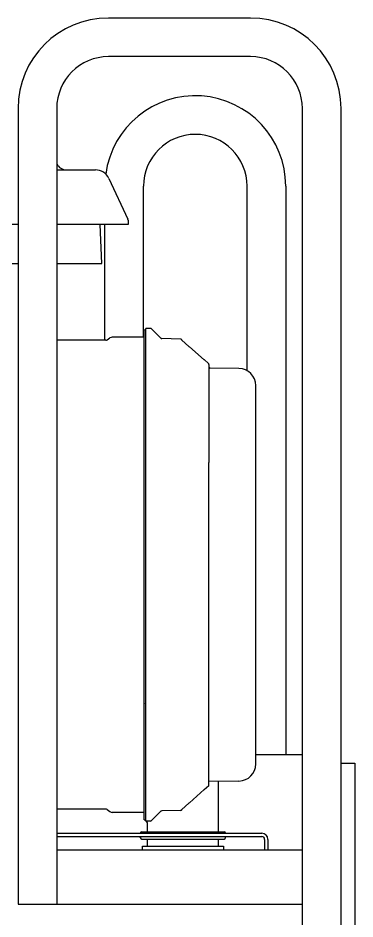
# Model space of a CAD drawing. Extents: x -31701 to 37626, y -27136 to 32271.
# Drawn here: x -11939 to -11702, y -16426 to -15791 of the extents above; entities that cross this region are included whole.
import ezdxf

# ---------------------------------------------------------------- set-up
doc = ezdxf.new("R2010")
doc.units = 0
doc.layers.get('0').update_dxf_attribs({"linetype": 'CONTINUOUS'})

msp = doc.modelspace()

# ---------------------------------------------------------------- linework, layer by layer
at = {"color": 104, "linetype": 'Continuous'}
for p, q in [((-11774.91, -15791.47), (-11874.91, -15791.47)), ((-11774.91, -15818.67), (-11874.91, -15818.67)), ((-11938.51, -15855.07), (-11938.51, -16415.07)), ((-11911.31, -15855.07), (-11911.31, -16415.07)), ((-11738.51, -16471.46), (-11738.51, -15855.07)), ((-11711.31, -16471.46), (-11711.31, -15855.07)), ((-11911.31, -15898.39), (-11908.09, -15898.39)), ((-11908.09, -15898.39), (-11884, -15898.39)), ((-11874.66, -15904.34), (-11861.34, -15932.92)), ((-11850.21, -16016.08), (-11850.21, -15909.77)), ((-11777.41, -16039.69), (-11777.41, -15909.77)), ((-11750.21, -15909.77), (-11750.21, -16309.77)), ((-11861.15, -15933.77), (-11861.15, -15936.89)), ((-11938.51, -15936.89), (-12063.85, -15936.89)), ((-11888.3, -15936.89), (-11911.31, -15936.89)), ((-11861.15, -15936.89), (-11888.3, -15936.89)), ((-11879.6, -15964.29), (-11880.68, -15936.89)), ((-11877.41, -16018.29), (-11877.41, -15936.89)), ((-12063.85, -15964.29), (-11938.51, -15964.29)), ((-11911.31, -15964.29), (-11879.6, -15964.29)), ((-11845.33, -16009.95), (-11848.62, -16009.95)), ((-11848.62, -16033.04), (-11848.62, -16009.95)), ((-11838.06, -16016.81), (-11844.62, -16010.25)), ((-11875.76, -16018), (-11873.86, -16016.61)), ((-11850.35, -16016.09), (-11872.27, -16016.09)), ((-11849.75, -16010.91), (-11848.62, -16010.8)), ((-11849.75, -16183.29), (-11849.75, -16010.91)), ((-11876.65, -16018.29), (-11911.31, -16018.29)), ((-11824.19, -16017.45), (-11837.38, -16017.11)), ((-11823.6, -16017.89), (-11823.54, -16017.94)), ((-11823.34, -16017.89), (-11823.54, -16017.71)), ((-11818.17, -16022.79), (-11823.54, -16017.94)), ((-11807.62, -16032.12), (-11817.96, -16022.79)), ((-11848.62, -16183.29), (-11848.62, -16033.04)), ((-11804.65, -16034.55), (-11807.62, -16031.88)), ((-11804.32, -16035.3), (-11804.32, -16104.28)), ((-11783.11, -16038.13), (-11803.33, -16037.78)), ((-11771.32, -16316.45), (-11771.32, -16050.13)), ((-11771.32, -16183.29), (-11771.32, -16050.13)), ((-11804.32, -16331.73), (-11804.32, -16104.28)), ((-11849.75, -16355.68), (-11849.75, -16183.29)), ((-11848.62, -16333.55), (-11848.62, -16183.29)), ((-11849.75, -16273.76), (-11849.78, -16273.87)), ((-11771.32, -16309.77), (-11738.51, -16309.77)), ((-11711.31, -16315.77), (-11701.51, -16315.77)), ((-11701.51, -16315.77), (-11701.51, -16500.07)), ((-11848.62, -16356.79), (-11848.62, -16333.55)), ((-11804.32, -16331.73), (-11807.62, -16334.7)), ((-11783.11, -16328.45), (-11804.32, -16328.82)), ((-11797.52, -16364.29), (-11797.52, -16328.7)), ((-11807.62, -16334.47), (-11817.96, -16343.79)), ((-11818.17, -16343.79), (-11823.54, -16348.64)), ((-11876.65, -16348.29), (-11911.31, -16348.29)), ((-11875.76, -16348.58), (-11873.86, -16349.97)), ((-11850.35, -16350.49), (-11872.27, -16350.49)), ((-11838.06, -16349.77), (-11844.62, -16356.34)), ((-11824.19, -16349.13), (-11837.38, -16349.48)), ((-11823.6, -16348.69), (-11823.54, -16348.64)), ((-11823.34, -16348.69), (-11823.54, -16348.87)), ((-11849.75, -16355.68), (-11848.62, -16355.79)), ((-11845.33, -16356.63), (-11848.62, -16356.63)), ((-11848.52, -16356.79), (-11848.62, -16356.79)), ((-11847.52, -16364.29), (-11847.52, -16357.79)), ((-11911.31, -16365.19), (-11767.09, -16365.19)), ((-11851.52, -16364.29), (-11793.52, -16364.29)), ((-11911.31, -16367.49), (-11767.09, -16367.49)), ((-11852.52, -16368.29), (-11852.52, -16367.49)), ((-11851.52, -16369.29), (-11793.52, -16369.29)), ((-11847.52, -16374.19), (-11847.52, -16369.29)), ((-11797.52, -16374.19), (-11797.52, -16369.29)), ((-11792.52, -16368.29), (-11792.52, -16367.49)), ((-11765.09, -16369.49), (-11765.09, -16377.07)), ((-11762.79, -16369.49), (-11762.79, -16377.07)), ((-11738.51, -16377.07), (-11911.31, -16377.07)), ((-11850.97, -16374.19), (-11794.07, -16374.19)), ((-11850.97, -16377.07), (-11850.97, -16374.19)), ((-11794.07, -16374.19), (-11794.07, -16377.07)), ((-11711.31, -16924.13), (-11711.31, -16380.07)), ((-11938.51, -16415.07), (-11924.91, -16415.07)), ((-11925.22, -16415.07), (-11738.51, -16415.07)), ((-11924.91, -16415.07), (-11911.31, -16415.07))]:
    msp.add_line(p, q, dxfattribs=at)
for centre, radius, start, end in [((-11874.91, -15855.07), 63.6, 90, 180), ((-11774.91, -15855.07), 63.6, 0, 90), ((-11874.91, -15855.07), 36.4, 90, 180), ((-11774.91, -15855.07), 36.4, 0, 90), ((-11813.81, -15909.77), 63.6, 0, 172.33197), ((-11813.81, -15909.77), 36.4, 0, 180), ((-11904.22, -15890.49), 7.9, 206.14955, 269.99977), ((-11884, -15908.69), 10.3, 25.00005, 89.99995), ((-11863.15, -15933.77), 2, 0.00008, 24.99992), ((-11845.33, -16010.95), 1, 44.96566, 89.99456), ((-11872.27, -16018.79), 2.7, 90.0005, 126.1605), ((-11850.35, -16015.09), 1, 270.00042, 306.86908), ((-11876.65, -16016.79), 1.5, 270.0005, 306.1605), ((-11837.36, -16016.1), 1, 225.04506, 268.41098), ((-11824.21, -16018.45), 1, 47.9676, 88.49058), ((-11805.32, -16035.3), 1, 0.00001, 47.99999), ((-11803.32, -16036.78), 1, 180.00026, 268.99975), ((-11783.32, -16050.13), 12, 0.0027, 88.99998), ((-11783.32, -16316.45), 12, 271.00002, 359.9973), ((-11876.65, -16349.79), 1.5, 53.8395, 89.9995), ((-11872.27, -16347.79), 2.7, 233.8395, 269.9995), ((-11850.35, -16351.49), 1, 53.13093, 89.99958), ((-11837.36, -16350.48), 1, 91.58902, 134.95495), ((-11824.21, -16348.13), 1, 271.50942, 312.0324), ((-11848.52, -16357.79), 1, 0.07732, 89.89078), ((-11845.33, -16355.63), 1, 270.00544, 315.03434), ((-11851.52, -16365.29), 1, 89.99944, 174.2424), ((-11793.52, -16365.29), 1, 5.7576, 90.00051), ((-11767.09, -16369.49), 4.3, 0, 90), ((-11851.52, -16368.29), 1, 180.00002, 269.99998), ((-11793.52, -16368.29), 1, 270.00002, 359.99998), ((-11767.09, -16369.49), 2, 0, 90)]:
    msp.add_arc(centre, radius, start, end, dxfattribs=at)

doc.saveas('drawing.dxf')
